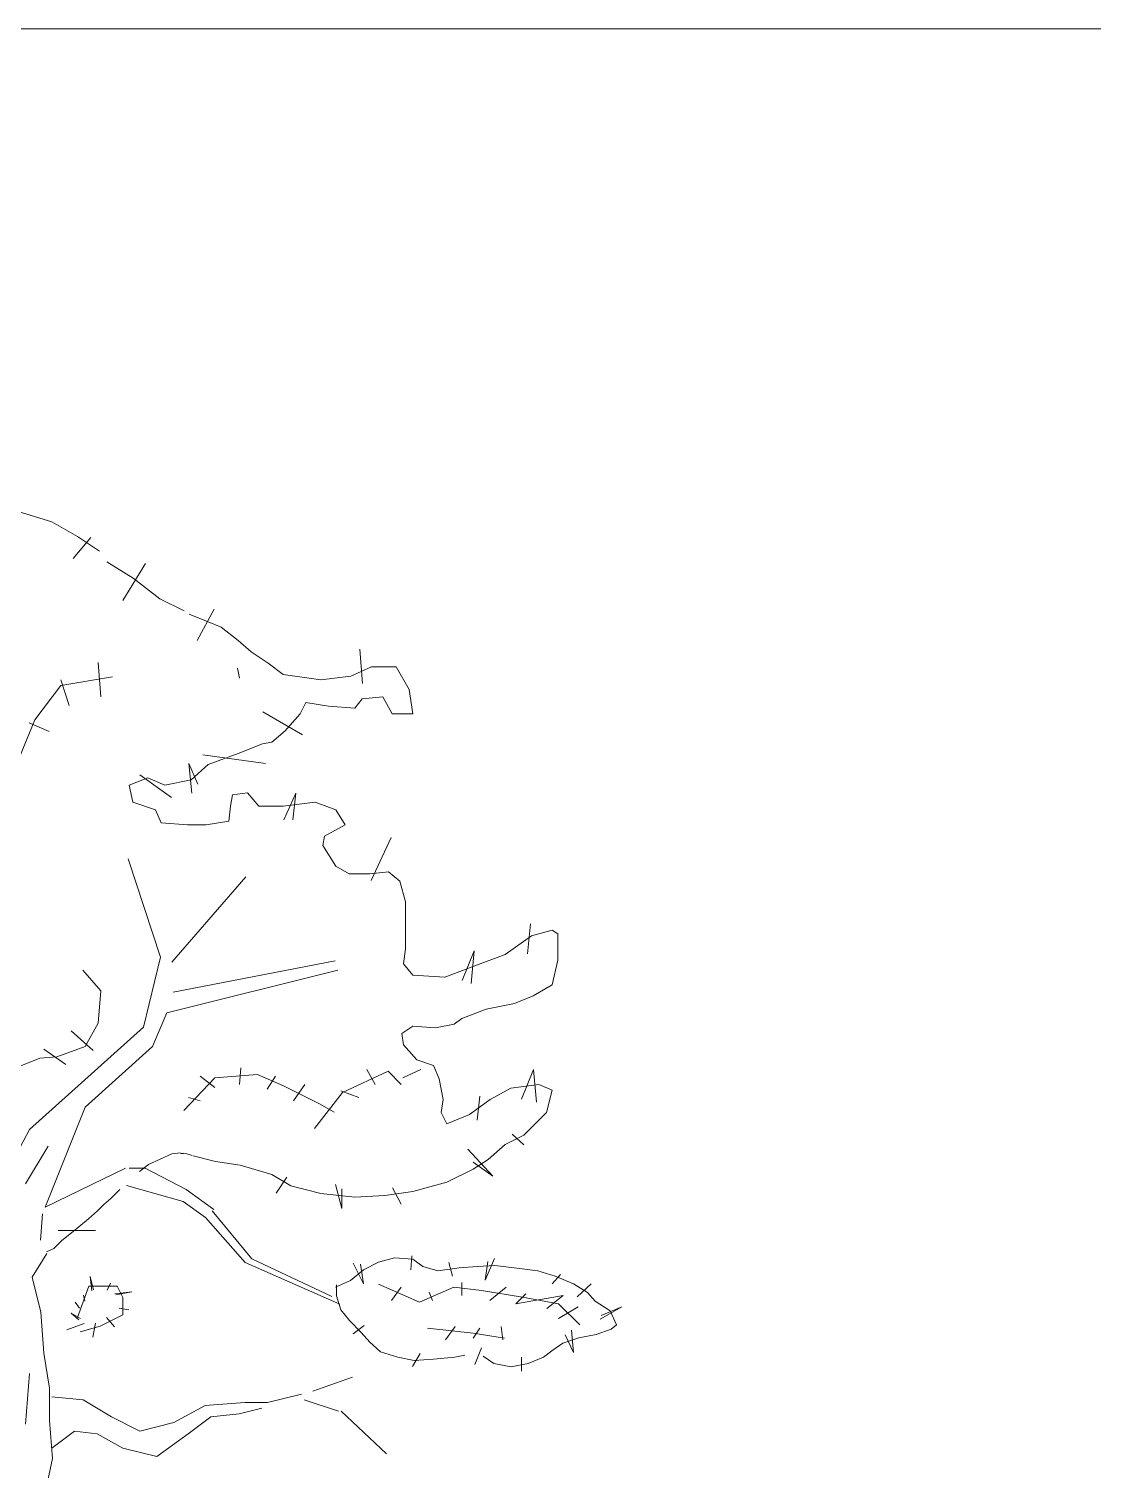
# Model space of a CAD drawing. Header units: metres. Extents: x 0 to 43.1, y 0 to 29.
# Drawn here: x 8.47 to 13.77, y 21.82 to 29 of the extents above; entities that cross this region are included whole.
import ezdxf

# ---------------------------------------------------------------- set-up
doc = ezdxf.new("R2010")
doc.units = ezdxf.units.M
doc.layers.add('Ceco.NET 56', color=253, linetype='Continuous', lineweight=9)
doc.layers.add('trees1', color=254, linetype='Continuous', lineweight=9)

# ---------------------------------------------------------------- blocks, each defined once
blk = doc.blocks.new('elevation 1')
at = {"layer": 'Ceco.NET 56', "ltscale": 0.3}
blk.add_line((0, 29), (43.1, 29), dxfattribs=at)
at = {"layer": 'trees1'}
for p, q in [((8.3771, 26.6088), (8.5881, 26.5445)), ((8.5881, 26.5445), (8.7165, 26.4711)), ((8.7833, 26.4656), (8.6946, 26.362)), ((8.7165, 26.4711), (8.8266, 26.3977)), ((8.8623, 26.3448), (8.9944, 26.2634)), ((8.9422, 26.152), (9.0559, 26.3369)), ((8.9944, 26.2634), (9.1265, 26.1617)), ((9.1265, 26.1617), (9.2485, 26.1007)), ((9.273, 26.0846), (9.3666, 26.0471)), ((9.3971, 26.1093), (9.3118, 25.9529)), ((9.3666, 26.0471), (9.4321, 26.019)), ((9.4321, 26.019), (9.5164, 25.9535)), ((9.5164, 25.9535), (9.5819, 25.8972)), ((9.5819, 25.8972), (9.6662, 25.841)), ((10.1362, 25.7395), (10.122, 25.9102)), ((8.8189, 25.844), (8.8332, 25.6722)), ((9.5128, 25.8158), (9.5229, 25.765)), ((9.6662, 25.841), (9.7411, 25.7848)), ((9.7411, 25.7848), (9.9283, 25.7567)), ((9.9283, 25.7567), (10.0781, 25.7755)), ((10.0781, 25.7755), (10.1811, 25.8223)), ((10.1811, 25.8223), (10.3029, 25.8223)), ((10.3029, 25.8223), (10.3684, 25.7099)), ((8.5041, 25.5577), (8.6329, 25.7295)), ((8.6329, 25.7295), (8.8904, 25.7725)), ((8.6329, 25.7581), (8.6758, 25.6293)), ((10.3684, 25.7099), (10.3871, 25.5881)), ((9.8534, 25.6443), (9.8254, 25.5881)), ((9.9658, 25.6256), (9.8534, 25.6443)), ((10.1343, 25.663), (10.0969, 25.6162)), ((10.2373, 25.6724), (10.1343, 25.663)), ((10.2841, 25.5881), (10.2373, 25.6724)), ((8.3753, 25.2427), (8.5041, 25.5577)), ((9.6387, 25.5973), (9.8377, 25.4835)), ((9.8254, 25.5881), (9.7505, 25.5038)), ((10.0969, 25.6162), (9.9658, 25.6256)), ((10.3871, 25.5881), (10.2841, 25.5881)), ((8.4755, 25.5434), (8.5756, 25.5004)), ((9.7505, 25.5038), (9.6849, 25.4476)), ((9.6381, 25.4382), (9.5164, 25.3913)), ((9.6849, 25.4476), (9.6381, 25.4382)), ((9.6529, 25.3413), (9.3402, 25.384)), ((9.5164, 25.3913), (9.3666, 25.3351)), ((9.0275, 25.2844), (9.1839, 25.1706)), ((9.2862, 25.1927), (9.2714, 25.3407)), ((9.2714, 25.3407), (9.3158, 25.2371)), ((9.3666, 25.3351), (9.2823, 25.2602)), ((9.067, 25.2696), (8.9734, 25.2321)), ((8.9734, 25.2321), (8.9921, 25.1478)), ((9.1513, 25.2321), (9.067, 25.2696)), ((9.2823, 25.2602), (9.1513, 25.2321)), ((8.9921, 25.1478), (9.1044, 25.1103)), ((9.4696, 25.0541), (9.4789, 25.129)), ((9.4789, 25.129), (9.4883, 25.1852)), ((9.4883, 25.1852), (9.5632, 25.1946)), ((9.5632, 25.1946), (9.6194, 25.129)), ((9.6194, 25.129), (9.7411, 25.129)), ((9.7411, 25.129), (9.9003, 25.1478)), ((9.7447, 25.0595), (9.8039, 25.1927)), ((9.8039, 25.1927), (9.7891, 25.0595)), ((9.9003, 25.1478), (10.0032, 25.1103)), ((9.1044, 25.1103), (9.1325, 25.0447)), ((10.0032, 25.1103), (10.0501, 25.0353)), ((9.1325, 25.0447), (9.2636, 25.0353)), ((9.2636, 25.0353), (9.3572, 25.0353)), ((9.3572, 25.0353), (9.4696, 25.0541)), ((10.0501, 25.0353), (9.9471, 24.9791)), ((9.9471, 24.9791), (9.9377, 24.9323)), ((9.9377, 24.9323), (10.0032, 24.8292)), ((10.1788, 24.7582), (10.2783, 24.9715)), ((9.1291, 24.3765), (8.968, 24.8667)), ((9.5545, 24.7764), (9.1871, 24.3507)), ((10.0032, 24.8292), (10.0688, 24.7918)), ((10.0688, 24.7918), (10.1718, 24.7918)), ((10.1718, 24.7918), (10.2654, 24.8011)), ((10.2654, 24.8011), (10.3216, 24.7543)), ((10.3216, 24.7543), (10.3497, 24.6512)), ((10.3497, 24.6512), (10.3497, 24.5482)), ((10.3497, 24.5482), (10.3497, 24.417)), ((10.8459, 24.3889), (10.977, 24.4826)), ((10.9575, 24.3934), (10.9723, 24.5415)), ((10.977, 24.4826), (11.0799, 24.5107)), ((11.0799, 24.5107), (11.108, 24.492)), ((11.108, 24.492), (11.108, 24.3608)), ((10.3497, 24.417), (10.3403, 24.3421)), ((9.0453, 24.0281), (9.1291, 24.3765)), ((9.9993, 24.3571), (9.1936, 24.2023)), ((10.3403, 24.3421), (10.3871, 24.2859)), ((10.6321, 24.2602), (10.6913, 24.4082)), ((10.6913, 24.4082), (10.6765, 24.2454)), ((10.6961, 24.3327), (10.8459, 24.3889)), ((11.108, 24.3608), (11.0799, 24.239)), ((8.8326, 24.2088), (8.7423, 24.312)), ((10.0122, 24.312), (9.1613, 24.0991)), ((10.3871, 24.2859), (10.5463, 24.2765)), ((10.5463, 24.2765), (10.6961, 24.3327)), ((8.8197, 24.0475), (8.8326, 24.2088)), ((11.0799, 24.239), (10.9863, 24.1828)), ((10.8927, 24.1453), (10.7523, 24.1172)), ((10.9863, 24.1828), (10.8927, 24.1453)), ((9.1613, 24.0991), (9.0904, 23.9314)), ((10.6305, 24.0704), (10.5931, 24.0423)), ((10.7523, 24.1172), (10.6305, 24.0704)), ((8.7939, 23.912), (8.6843, 24.0088)), ((8.7359, 23.7508), (9.0453, 24.0281)), ((8.7552, 23.9314), (8.8197, 24.0475)), ((10.3871, 24.0329), (10.3309, 23.9954)), ((10.3309, 23.9954), (10.3403, 23.9392)), ((10.4995, 24.0235), (10.3871, 24.0329)), ((10.5931, 24.0423), (10.4995, 24.0235)), ((8.549, 23.9185), (8.6586, 23.8411)), ((8.6134, 23.8798), (8.7552, 23.9314)), ((9.0904, 23.9314), (8.7552, 23.6282)), ((10.3403, 23.9392), (10.4058, 23.8643)), ((8.3685, 23.8088), (8.5296, 23.8733)), ((8.5296, 23.8733), (8.6134, 23.8798)), ((10.4058, 23.8643), (10.4901, 23.8362)), ((10.4901, 23.8362), (10.5182, 23.7706)), ((9.2455, 23.6122), (9.4003, 23.7752)), ((9.327, 23.7834), (9.4003, 23.7263)), ((9.4003, 23.7752), (9.6122, 23.7915)), ((9.5307, 23.8241), (9.5226, 23.7426)), ((9.6122, 23.7915), (9.7426, 23.7345)), ((9.7018, 23.7834), (9.6611, 23.7182)), ((10.0359, 23.7019), (10.2641, 23.8078)), ((10.1581, 23.816), (10.1989, 23.7426)), ((10.2641, 23.8078), (10.3292, 23.7426)), ((10.3374, 23.7752), (10.427, 23.816)), ((10.5182, 23.7706), (10.5369, 23.6675)), ((10.9279, 23.6682), (10.9871, 23.8162)), ((10.9871, 23.8162), (11.0019, 23.6534)), ((8.4781, 23.5185), (8.7359, 23.7508)), ((9.7426, 23.7345), (9.9218, 23.6448)), ((9.8485, 23.7426), (9.7915, 23.6611)), ((9.8974, 23.5225), (10.0359, 23.7019)), ((10.0278, 23.71), (10.1174, 23.6774)), ((10.771, 23.6675), (10.874, 23.7237)), ((10.874, 23.7237), (11.0144, 23.7425)), ((11.0144, 23.7425), (11.0799, 23.7144)), ((11.0799, 23.7144), (11.0519, 23.602)), ((8.7552, 23.6282), (8.5554, 23.1315)), ((9.27, 23.6774), (9.327, 23.6611)), ((9.9218, 23.6448), (9.9952, 23.604)), ((10.5369, 23.6675), (10.5276, 23.602)), ((10.668, 23.5926), (10.771, 23.6675)), ((10.7061, 23.5646), (10.7209, 23.683)), ((10.5276, 23.602), (10.5556, 23.5457)), ((10.5556, 23.5457), (10.668, 23.5926)), ((11.0519, 23.602), (10.9395, 23.4895)), ((8.2138, 23.0218), (8.4781, 23.5185)), ((10.9395, 23.4895), (10.8459, 23.4427)), ((10.8809, 23.4953), (10.9399, 23.4416)), ((8.4581, 23.2473), (8.5702, 23.4343)), ((10.7843, 23.2859), (10.6609, 23.4202)), ((10.8459, 23.4427), (10.7616, 23.3677)), ((9.0255, 23.3082), (9.07, 23.3438)), ((9.07, 23.3438), (9.1278, 23.3705)), ((9.1278, 23.3705), (9.1856, 23.3972)), ((9.1856, 23.3972), (9.2301, 23.4017)), ((9.2314, 23.3986), (9.2441, 23.3986)), ((9.2441, 23.3986), (9.2605, 23.3968)), ((9.2605, 23.3968), (9.2768, 23.3913)), ((9.2768, 23.3913), (9.2878, 23.3877)), ((9.404, 23.3584), (9.2917, 23.3865)), ((9.5258, 23.3396), (9.404, 23.3584)), ((9.6849, 23.2928), (9.5258, 23.3396)), ((10.7616, 23.3677), (10.6867, 23.3209)), ((10.6877, 23.3557), (10.7843, 23.2859)), ((8.5554, 23.1315), (8.9551, 23.325)), ((8.9744, 23.325), (9.0517, 23.325)), ((9.2573, 23.2192), (9.0501, 23.326)), ((9.7785, 23.2366), (9.6849, 23.2928)), ((9.7595, 23.2805), (9.7058, 23.2)), ((10.6867, 23.3209), (10.5556, 23.2553)), ((8.8831, 23.1747), (8.9276, 23.2192)), ((8.961, 23.2386), (9.2419, 23.159)), ((9.3955, 23.1186), (9.2573, 23.2192)), ((9.9283, 23.1991), (9.7785, 23.2366)), ((10.0969, 23.1804), (9.9283, 23.1991)), ((10.0009, 23.243), (10.0331, 23.1248)), ((10.0331, 23.1248), (10.0331, 23.2215)), ((10.2467, 23.1897), (10.0969, 23.1804)), ((10.3871, 23.2085), (10.2467, 23.1897)), ((10.2853, 23.2268), (10.3282, 23.1463)), ((10.5556, 23.2553), (10.3871, 23.2085)), ((8.8164, 23.1124), (8.8476, 23.1436)), ((8.8476, 23.1436), (8.8831, 23.1747)), ((9.2419, 23.159), (9.3542, 23.0793)), ((8.5328, 22.9669), (8.5422, 23.0977)), ((8.723, 23.0323), (8.7719, 23.0724)), ((8.7719, 23.0724), (8.8164, 23.1124)), ((9.3542, 23.0793), (9.5508, 22.8545)), ((9.3875, 23.1122), (9.5841, 22.8743)), ((8.6209, 23.0154), (8.8057, 23.0154)), ((8.6385, 22.9656), (8.6785, 22.9967)), ((8.6785, 22.9967), (8.723, 23.0323)), ((8.5629, 22.9077), (8.5985, 22.9255)), ((8.5985, 22.9255), (8.6385, 22.9656)), ((8.5632, 22.8994), (8.4904, 22.7829)), ((9.5508, 22.8545), (10.0237, 22.6484)), ((9.5841, 22.8743), (9.9836, 22.6852)), ((10.0893, 22.8514), (10.1402, 22.7496)), ((10.1402, 22.7496), (10.1263, 22.8468)), ((10.1404, 22.8187), (10.2156, 22.8563)), ((10.2156, 22.8563), (10.296, 22.8778)), ((10.296, 22.8778), (10.3873, 22.8724)), ((10.3808, 22.8885), (10.3762, 22.819)), ((10.3873, 22.8724), (10.4356, 22.8348)), ((10.4356, 22.8348), (10.5107, 22.8134)), ((10.5107, 22.8134), (10.618, 22.8295)), ((10.5659, 22.8561), (10.5845, 22.7866)), ((10.618, 22.8295), (10.7092, 22.8348)), ((10.7092, 22.8348), (10.7951, 22.8402)), ((10.7464, 22.7681), (10.7927, 22.8746)), ((10.7603, 22.8607), (10.7464, 22.7681)), ((10.7951, 22.8402), (10.8916, 22.8295)), ((10.8916, 22.8295), (11.0097, 22.8134)), ((8.4904, 22.7829), (8.534, 22.6081)), ((8.7871, 22.7141), (8.78, 22.7851)), ((8.78, 22.7851), (8.796, 22.7194)), ((10.0009, 22.7328), (10.0761, 22.765)), ((10.0761, 22.765), (10.1404, 22.8187)), ((11.0097, 22.8134), (11.0955, 22.7865)), ((11.1213, 22.7959), (11.0796, 22.7496)), ((11.0955, 22.7865), (11.1867, 22.7489)), ((8.7162, 22.5813), (8.7727, 22.7367)), ((8.7463, 22.6928), (8.7534, 22.6626)), ((8.7727, 22.7367), (8.914, 22.7367)), ((8.8634, 22.7176), (8.8812, 22.7531)), ((8.9025, 22.6999), (8.9876, 22.7088)), ((8.9876, 22.7088), (8.9078, 22.6946)), ((8.914, 22.7367), (8.9422, 22.6802)), ((10.0063, 22.6899), (10.0063, 22.7436)), ((10.0278, 22.6201), (10.0063, 22.6899)), ((10.2152, 22.748), (10.4189, 22.6584)), ((10.3292, 22.7317), (10.2804, 22.6665)), ((10.4189, 22.6584), (10.59, 22.7317)), ((10.4678, 22.7073), (10.4841, 22.6665)), ((10.59, 22.7317), (10.7285, 22.7154)), ((10.6307, 22.7562), (10.6307, 22.691)), ((10.7285, 22.7154), (10.9322, 22.6828)), ((10.8507, 22.7317), (10.7693, 22.6665)), ((10.9485, 22.6991), (10.8996, 22.6502)), ((10.8996, 22.6502), (11.1359, 22.691)), ((11.1359, 22.691), (11.0544, 22.6258)), ((11.1867, 22.7489), (11.2565, 22.706)), ((11.2046, 22.6847), (11.274, 22.7496)), ((11.2565, 22.706), (11.2941, 22.663)), ((8.7055, 22.6573), (8.7268, 22.6271)), ((8.9238, 22.6271), (8.9717, 22.62)), ((8.9422, 22.6802), (8.9422, 22.5954)), ((10.0707, 22.5664), (10.0278, 22.6201)), ((10.9322, 22.6828), (11.1115, 22.6502)), ((11.1115, 22.6502), (11.2174, 22.5442)), ((11.2093, 22.6339), (11.1115, 22.5768)), ((11.2941, 22.663), (11.3692, 22.6147)), ((11.4267, 22.6338), (11.3203, 22.5736)), ((11.3249, 22.5921), (11.4267, 22.6338)), ((11.3692, 22.6147), (11.4014, 22.5449)), ((8.534, 22.6081), (8.5486, 22.4041)), ((8.7499, 22.5508), (8.6629, 22.5206)), ((8.7321, 22.5756), (8.6842, 22.6023)), ((8.6842, 22.6023), (8.7233, 22.5703)), ((8.8067, 22.5526), (8.7925, 22.4834)), ((8.9422, 22.5954), (8.8292, 22.5389)), ((8.8617, 22.581), (8.9007, 22.5348)), ((10.1297, 22.5073), (10.0707, 22.5664)), ((11.4014, 22.5449), (11.3745, 22.5234)), ((8.8292, 22.5389), (8.7304, 22.5106)), ((10.1448, 22.5412), (10.0893, 22.4995)), ((10.1726, 22.459), (10.1297, 22.5073)), ((10.4596, 22.5279), (10.6878, 22.5035)), ((10.5981, 22.5361), (10.5493, 22.4709)), ((10.7204, 22.5279), (10.6878, 22.479)), ((10.6878, 22.5035), (10.8426, 22.479)), ((10.8263, 22.5361), (10.8344, 22.4709)), ((11.2136, 22.4804), (11.1331, 22.4536)), ((11.1444, 22.4949), (11.1861, 22.4069)), ((11.1861, 22.4069), (11.1768, 22.518)), ((11.2994, 22.4966), (11.2136, 22.4804)), ((11.3745, 22.5234), (11.2994, 22.4966)), ((8.5486, 22.4041), (8.5777, 22.2293)), ((10.2263, 22.4106), (10.1726, 22.459)), ((10.3121, 22.3838), (10.2263, 22.4106)), ((10.4225, 22.4023), (10.3855, 22.3375)), ((10.7279, 22.4301), (10.6955, 22.3467)), ((11.0794, 22.416), (11.0365, 22.3838)), ((11.1331, 22.4536), (11.0794, 22.416)), ((10.3926, 22.3677), (10.3121, 22.3838)), ((10.4892, 22.373), (10.3926, 22.3677)), ((10.5965, 22.3838), (10.4892, 22.373)), ((10.6448, 22.3945), (10.5965, 22.3838)), ((10.7897, 22.3516), (10.736, 22.3892)), ((10.8755, 22.3355), (10.7897, 22.3516)), ((10.9614, 22.3516), (10.8755, 22.3355)), ((10.9269, 22.3838), (10.9269, 22.3143)), ((11.0365, 22.3838), (10.9614, 22.3516)), ((8.4768, 22.3032), (8.4581, 22.0508)), ((9.8884, 22.2139), (10.0861, 22.2845)), ((8.5777, 22.2293), (8.5777, 22.0691)), ((8.5891, 22.1856), (8.7445, 22.1715)), ((9.6624, 22.1573), (9.8319, 22.1997)), ((8.7445, 22.1715), (8.8857, 22.0867)), ((9.1964, 22.0584), (9.3517, 22.1432)), ((9.3517, 22.1432), (9.5495, 22.1573)), ((9.5212, 22.1008), (9.6342, 22.1291)), ((9.5495, 22.1573), (9.6624, 22.1573)), ((9.846, 22.1715), (10.0155, 22.1149)), ((10.0296, 22.1149), (10.2556, 21.903)), ((8.5777, 22.0691), (8.5923, 21.8797)), ((8.8857, 22.0867), (9.0269, 22.016)), ((9.0269, 22.016), (9.1964, 22.0584)), ((9.267, 22.0019), (9.38, 22.0867)), ((9.38, 22.0867), (9.5212, 22.1008)), ((8.5891, 21.9312), (8.7021, 22.016)), ((8.7021, 22.016), (8.8151, 22.0019)), ((8.8151, 22.0019), (8.9422, 21.9312)), ((9.1117, 21.8888), (9.267, 22.0019)), ((8.9422, 21.9312), (9.1117, 21.8888)), ((8.5923, 21.8797), (8.5486, 21.6757))]:
    blk.add_line(p, q, dxfattribs=at)

msp = doc.modelspace()

# ---------------------------------------------------------------- block references
msp.add_blockref('elevation 1', (0, 0))

doc.saveas('drawing.dxf')
